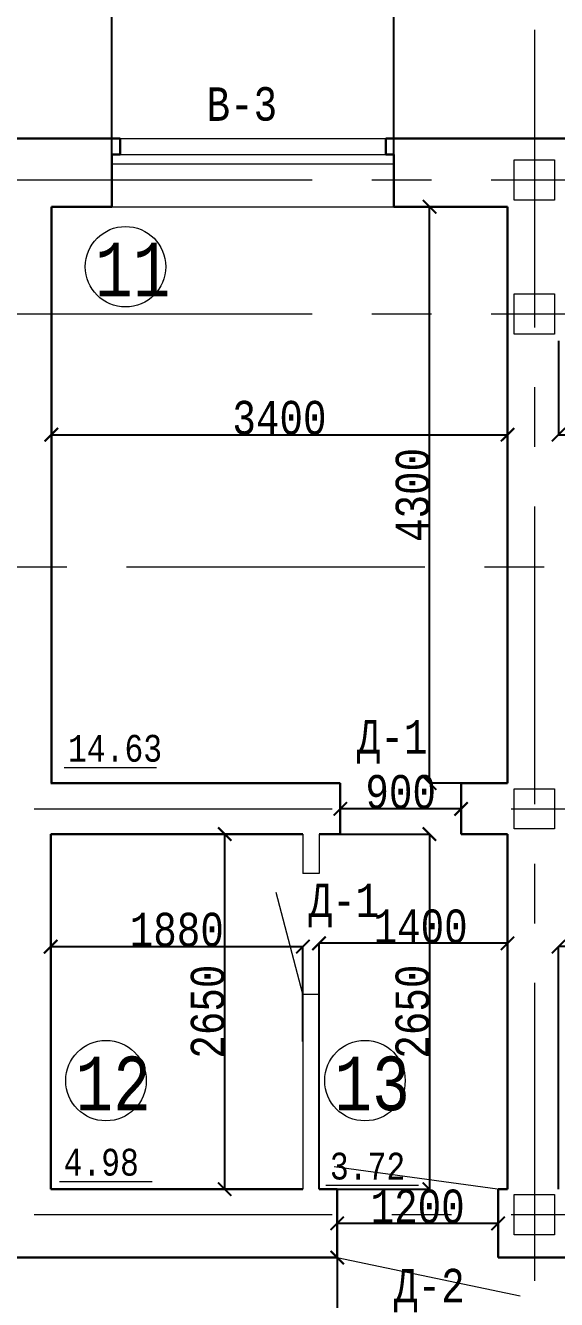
# Model space of a CAD drawing. Header units: millimetres. Extents: x -689206 to 4969298, y -1019800 to 703299.
# Drawn here: x 73330 to 77288, y -343106 to -333601 of the extents above; entities that cross this region are included whole.
import ezdxf

# ---------------------------------------------------------------- set-up
doc = ezdxf.new("R2010")
doc.units = ezdxf.units.MM
doc.linetypes.add('JIS_02_4.0', pattern=[5.5, 4, -1.5])
doc.linetypes.add('осеваяX2', pattern=[101.6, 63.5, -12.7, 12.7, -12.7])
for name, color, linetype, lineweight in [('несущие', 7, 'Continuous', 30), ('ПЕРЕГОРОДКИ', 252, 'Continuous', 9), ('РАЗМЕРЫ', 7, 'Continuous', 9), ('сваи', 7, 'JIS_02_4.0', 30), ('стены', 7, 'Continuous', 20)]:
    doc.layers.add(name, color=color, linetype=linetype, lineweight=lineweight)
doc.layers.add('четотам', color=7, linetype='Continuous')
doc.styles.add('Аннотативный', font='isocteur.ttf', dxfattribs={"width": 0.7, "height": 250})
doc.dimstyles.new('Аннотативный', dxfattribs={"dimscale": 0, "dimtxt": 250, "dimasz": 100, "dimexe": 1.25, "dimexo": 0.625, "dimtad": 1, "dimdec": 0, "dimtxsty": 'Аннотативный', "dimblk": 'ARCHTICK', "dimcen": 2.5, "dimadec": 0, "dimazin": 0, "dimtfac": 1, "dimtdec": 0, "dimtmove": 0, "dimatfit": 3, "dimfxl": 1, "dimarcsym": 0})

# ---------------------------------------------------------------- blocks, each defined once
blk = doc.blocks.new('_ArchTick')
at = {"color": 0, "linetype": 'ByBlock', "const_width": 0.15}
blk.add_lwpolyline([(-0.5, -0.5), (0.5, 0.5)], dxfattribs=at)
blk = doc.blocks.new('*D1679')
at = {"layer": 'Defpoints', "color": 0, "lineweight": 20, "transparency": 16777216}
for p in [(73522.8, -336654.1), (76922.8, -336654.1), (76922.8, -336654.1)]:
    blk.add_point(p, dxfattribs=at)
at = {"layer": 'стены', "color": 0, "lineweight": -2, "transparency": 16777216}
for p, q in [((73522.8, -336654.1), (76922.8, -336654.1)), ((73522.8, -336654.7), (73522.8, -336655.3)), ((76922.8, -336653.5), (76922.8, -336652.8))]:
    blk.add_line(p, q, dxfattribs=at)
at = {"layer": 'стены', "color": 0, "lineweight": -2, "transparency": 16777216, "xscale": 100, "yscale": 100, "zscale": 100, "rotation": 180}
blk.add_blockref('_ArchTick', (73522.8, -336654.1), dxfattribs=at)
at = {"layer": 'стены', "color": 0, "lineweight": -2, "transparency": 16777216, "xscale": 100, "yscale": 100, "zscale": 100}
blk.add_blockref('_ArchTick', (76922.8, -336654.1), dxfattribs=at)
at = {"layer": 'стены', "color": 0, "lineweight": 5, "transparency": 16777216, "insert": (75222.8, -336528.5), "char_height": 250, "attachment_point": 5, "style": 'Аннотативный'}
blk.add_mtext('3400', dxfattribs=at)
blk = doc.blocks.new('*D1680')
at = {"layer": 'Defpoints', "color": 0, "lineweight": 20, "transparency": 16777216}
for p in [(76341.9, -334953.3), (76922.8, -334953.3), (76922.8, -339253.3)]:
    blk.add_point(p, dxfattribs=at)
at = {"layer": 'стены', "color": 0, "lineweight": -2, "transparency": 16777216}
for p, q in [((76922.1, -334953.3), (76340.6, -334953.3)), ((76341.9, -339253.3), (76341.9, -334953.3)), ((76922.1, -339253.3), (76340.6, -339253.3))]:
    blk.add_line(p, q, dxfattribs=at)
at = {"layer": 'стены', "color": 0, "lineweight": -2, "transparency": 16777216, "xscale": 100, "yscale": 100, "zscale": 100}
for p, rotation in [((76341.9, -334953.3), 90), ((76341.9, -339253.3), 270)]:
    blk.add_blockref('_ArchTick', p, dxfattribs=dict(at, rotation=rotation))
at = {"layer": 'стены', "color": 0, "lineweight": 5, "transparency": 16777216, "insert": (76216.3, -337103.3), "char_height": 250, "attachment_point": 5, "rotation": 90, "style": 'Аннотативный'}
blk.add_mtext('4300', dxfattribs=at)
blk = doc.blocks.new('*D1681')
at = {"layer": 'Defpoints', "color": 0, "lineweight": 20, "transparency": 16777216}
for p in [(75397.8, -340473), (73517.8, -341181.8), (75397.8, -341181.8)]:
    blk.add_point(p, dxfattribs=at)
at = {"layer": 'стены', "color": 0, "lineweight": -2, "transparency": 16777216}
for p, q in [((73517.8, -341181.1), (73517.8, -340471.8)), ((73517.8, -340473), (75397.8, -340473)), ((75397.8, -341181.1), (75397.8, -340471.8))]:
    blk.add_line(p, q, dxfattribs=at)
at = {"layer": 'стены', "color": 0, "lineweight": -2, "transparency": 16777216, "xscale": 100, "yscale": 100, "zscale": 100, "rotation": 180}
blk.add_blockref('_ArchTick', (73517.8, -340473), dxfattribs=at)
at = {"layer": 'стены', "color": 0, "lineweight": -2, "transparency": 16777216, "xscale": 100, "yscale": 100, "zscale": 100}
blk.add_blockref('_ArchTick', (75397.8, -340473), dxfattribs=at)
at = {"layer": 'стены', "color": 0, "lineweight": 5, "transparency": 16777216, "insert": (74457.8, -340347.4), "char_height": 250, "attachment_point": 5, "style": 'Аннотативный'}
blk.add_mtext('1880', dxfattribs=at)
blk = doc.blocks.new('*D1714')
at = {"layer": 'Defpoints', "color": 0, "lineweight": 20, "transparency": 16777216}
for p in [(77302.8, -335953.3), (81582.8, -335953.3), (81582.8, -336654.1)]:
    blk.add_point(p, dxfattribs=at)
at = {"layer": 'РАЗМЕРЫ', "color": 0, "lineweight": -2, "transparency": 16777216}
for p, q in [((77302.8, -335954), (77302.8, -336655.3)), ((81582.8, -335954), (81582.8, -336655.3)), ((77302.8, -336654.1), (81582.8, -336654.1))]:
    blk.add_line(p, q, dxfattribs=at)
at = {"layer": 'РАЗМЕРЫ', "color": 0, "lineweight": -2, "transparency": 16777216, "xscale": 100, "yscale": 100, "zscale": 100, "rotation": 180}
blk.add_blockref('_ArchTick', (77302.8, -336654.1), dxfattribs=at)
at = {"layer": 'РАЗМЕРЫ', "color": 0, "lineweight": -2, "transparency": 16777216, "xscale": 100, "yscale": 100, "zscale": 100}
blk.add_blockref('_ArchTick', (81582.8, -336654.1), dxfattribs=at)
at = {"layer": 'РАЗМЕРЫ', "color": 0, "lineweight": 5, "transparency": 16777216, "insert": (79442.8, -336528.5), "char_height": 250, "attachment_point": 5, "style": 'Аннотативный'}
blk.add_mtext('4280', dxfattribs=at)
blk = doc.blocks.new('*D1746')
at = {"layer": 'Defpoints', "color": 0, "lineweight": 20, "transparency": 16777216}
for p in [(73517.8, -339633.3), (74814.8, -339633.3), (73517.8, -342282.8)]:
    blk.add_point(p, dxfattribs=at)
at = {"layer": 'ПЕРЕГОРОДКИ', "color": 0, "lineweight": -2, "transparency": 16777216}
for p, q in [((73518.4, -339633.3), (74816, -339633.3)), ((74814.8, -342282.8), (74814.8, -339633.3)), ((73518.4, -342282.8), (74816, -342282.8))]:
    blk.add_line(p, q, dxfattribs=at)
at = {"layer": 'ПЕРЕГОРОДКИ', "color": 0, "lineweight": -2, "transparency": 16777216, "xscale": 100, "yscale": 100, "zscale": 100}
for p, rotation in [((74814.8, -339633.3), 90), ((74814.8, -342282.8), 270)]:
    blk.add_blockref('_ArchTick', p, dxfattribs=dict(at, rotation=rotation))
at = {"layer": 'ПЕРЕГОРОДКИ', "color": 0, "lineweight": 5, "transparency": 16777216, "insert": (74689.1, -340958.1), "char_height": 250, "attachment_point": 5, "rotation": 90, "style": 'Аннотативный'}
blk.add_mtext('2650', dxfattribs=at)
blk = doc.blocks.new('*D1748')
at = {"layer": 'Defpoints', "color": 0, "lineweight": 20, "transparency": 16777216}
for p in [(75517.8, -339633.3), (75517.8, -342282.8), (76340.6, -342282.8)]:
    blk.add_point(p, dxfattribs=at)
at = {"layer": 'ПЕРЕГОРОДКИ', "color": 0, "lineweight": -2, "transparency": 16777216}
for p, q in [((75518.4, -339633.3), (76341.9, -339633.3)), ((76340.6, -339633.3), (76340.6, -342282.8)), ((75518.4, -342282.8), (76341.9, -342282.8))]:
    blk.add_line(p, q, dxfattribs=at)
at = {"layer": 'ПЕРЕГОРОДКИ', "color": 0, "lineweight": -2, "transparency": 16777216, "xscale": 100, "yscale": 100, "zscale": 100}
for p, rotation in [((76340.6, -339633.3), 90), ((76340.6, -342282.8), 270)]:
    blk.add_blockref('_ArchTick', p, dxfattribs=dict(at, rotation=rotation))
at = {"layer": 'ПЕРЕГОРОДКИ', "color": 0, "lineweight": 5, "transparency": 16777216, "insert": (76215, -340958.1), "char_height": 250, "attachment_point": 5, "rotation": 90, "style": 'Аннотативный'}
blk.add_mtext('2650', dxfattribs=at)
blk = doc.blocks.new('*D1749')
at = {"layer": 'Defpoints', "color": 0, "lineweight": 20, "transparency": 16777216}
for p in [(75517.8, -340448.5), (75517.8, -342282.8), (76922.8, -342282.8)]:
    blk.add_point(p, dxfattribs=at)
at = {"layer": 'ПЕРЕГОРОДКИ', "color": 0, "lineweight": -2, "transparency": 16777216}
for p, q in [((75517.8, -342282.2), (75517.8, -340447.3)), ((76922.8, -340448.5), (75517.8, -340448.5)), ((76922.8, -342282.2), (76922.8, -340447.3))]:
    blk.add_line(p, q, dxfattribs=at)
at = {"layer": 'ПЕРЕГОРОДКИ', "color": 0, "lineweight": -2, "transparency": 16777216, "xscale": 100, "yscale": 100, "zscale": 100, "rotation": 180}
blk.add_blockref('_ArchTick', (75517.8, -340448.5), dxfattribs=at)
at = {"layer": 'ПЕРЕГОРОДКИ', "color": 0, "lineweight": -2, "transparency": 16777216, "xscale": 100, "yscale": 100, "zscale": 100}
blk.add_blockref('_ArchTick', (76922.8, -340448.5), dxfattribs=at)
at = {"layer": 'ПЕРЕГОРОДКИ', "color": 0, "lineweight": 5, "transparency": 16777216, "insert": (76275, -340322.9), "char_height": 250, "attachment_point": 5, "style": 'Аннотативный'}
blk.add_mtext('1400', dxfattribs=at)
blk = doc.blocks.new('*D1751')
at = {"layer": 'Defpoints', "color": 0, "lineweight": 20, "transparency": 16777216}
for p in [(77302.8, -340473), (77302.8, -342282.8), (78702.8, -342282.8)]:
    blk.add_point(p, dxfattribs=at)
at = {"layer": 'ПЕРЕГОРОДКИ', "color": 0, "lineweight": -2, "transparency": 16777216}
for p, q in [((77302.8, -342282.2), (77302.8, -340471.8)), ((78702.8, -340473), (77302.8, -340473)), ((78702.8, -342282.2), (78702.8, -340471.8))]:
    blk.add_line(p, q, dxfattribs=at)
at = {"layer": 'ПЕРЕГОРОДКИ', "color": 0, "lineweight": -2, "transparency": 16777216, "xscale": 100, "yscale": 100, "zscale": 100, "rotation": 180}
blk.add_blockref('_ArchTick', (77302.8, -340473), dxfattribs=at)
at = {"layer": 'ПЕРЕГОРОДКИ', "color": 0, "lineweight": -2, "transparency": 16777216, "xscale": 100, "yscale": 100, "zscale": 100}
blk.add_blockref('_ArchTick', (78702.8, -340473), dxfattribs=at)
at = {"layer": 'ПЕРЕГОРОДКИ', "color": 0, "lineweight": 5, "transparency": 16777216, "insert": (78002.8, -340347.4), "char_height": 250, "attachment_point": 5, "style": 'Аннотативный'}
blk.add_mtext('1400', dxfattribs=at)
blk = doc.blocks.new('*D1804')
at = {"layer": 'Defpoints', "color": 0, "linetype": 'ByBlock', "lineweight": 30, "transparency": 16777216}
for p in [(75653, -342472.8), (75653, -342537.8), (76852.5, -342537.8)]:
    blk.add_point(p, dxfattribs=at)
at = {"layer": 'РАЗМЕРЫ', "color": 0, "linetype": 'ByBlock', "lineweight": -2, "transparency": 16777216}
for p, q in [((75653, -342473.4), (75653, -342539.1)), ((76852.5, -342537.8), (75653, -342537.8)), ((76852.5, -342537.2), (76852.5, -342536.6))]:
    blk.add_line(p, q, dxfattribs=at)
at = {"layer": 'РАЗМЕРЫ', "color": 0, "linetype": 'ByBlock', "lineweight": -2, "transparency": 16777216, "xscale": 100, "yscale": 100, "zscale": 100, "rotation": 180}
blk.add_blockref('_ArchTick', (75653, -342537.8), dxfattribs=at)
at = {"layer": 'РАЗМЕРЫ', "color": 0, "linetype": 'ByBlock', "lineweight": -2, "transparency": 16777216, "xscale": 100, "yscale": 100, "zscale": 100}
blk.add_blockref('_ArchTick', (76852.5, -342537.8), dxfattribs=at)
at = {"layer": 'РАЗМЕРЫ', "color": 0, "linetype": 'ByBlock', "lineweight": 5, "transparency": 16777216, "insert": (76252.8, -342412.2), "char_height": 250, "attachment_point": 5, "style": 'Аннотативный'}
blk.add_mtext('1200', dxfattribs=at)
blk = doc.blocks.new('*D1806')
at = {"layer": 'Defpoints', "color": 0, "linetype": 'ByBlock', "lineweight": 20, "transparency": 16777216}
for p in [(75676.4, -339445.4), (75676.4, -339445.4), (76576.4, -339445.4)]:
    blk.add_point(p, dxfattribs=at)
at = {"layer": 'РАЗМЕРЫ', "color": 0, "linetype": 'ByBlock', "lineweight": -2, "transparency": 16777216}
for p, q in [((75676.4, -339444.7), (75676.4, -339444.1)), ((76576.4, -339445.4), (75676.4, -339445.4)), ((76576.4, -339444.7), (76576.4, -339444.1))]:
    blk.add_line(p, q, dxfattribs=at)
at = {"layer": 'РАЗМЕРЫ', "color": 0, "linetype": 'ByBlock', "lineweight": -2, "transparency": 16777216, "xscale": 100, "yscale": 100, "zscale": 100, "rotation": 180}
blk.add_blockref('_ArchTick', (75676.4, -339445.4), dxfattribs=at)
at = {"layer": 'РАЗМЕРЫ', "color": 0, "linetype": 'ByBlock', "lineweight": -2, "transparency": 16777216, "xscale": 100, "yscale": 100, "zscale": 100}
blk.add_blockref('_ArchTick', (76576.4, -339445.4), dxfattribs=at)
at = {"layer": 'РАЗМЕРЫ', "color": 0, "linetype": 'ByBlock', "lineweight": 5, "transparency": 16777216, "insert": (76126.4, -339319.7), "char_height": 250, "attachment_point": 5, "style": 'Аннотативный'}
blk.add_mtext('900', dxfattribs=at)
blk = doc.blocks.new('*D1856')
at = {"layer": 'Defpoints', "color": 0, "linetype": 'ByBlock', "lineweight": 30, "transparency": 16777216}
for p in [(75653.8, -342792.8), (75653.8, -349971.8), (75653.8, -349971.8)]:
    blk.add_point(p, dxfattribs=at)
at = {"layer": 'РАЗМЕРЫ', "color": 0, "linetype": 'ByBlock', "lineweight": -2, "transparency": 16777216}
for p, q in [((75653.8, -342792.8), (75653.8, -349971.8)), ((75654.4, -342792.8), (75655, -342792.8)), ((75654.4, -349971.8), (75655, -349971.8))]:
    blk.add_line(p, q, dxfattribs=at)
at = {"layer": 'РАЗМЕРЫ', "color": 0, "linetype": 'ByBlock', "lineweight": -2, "transparency": 16777216, "xscale": 100, "yscale": 100, "zscale": 100}
for p, rotation in [((75653.8, -342792.8), 90), ((75653.8, -349971.8), 270)]:
    blk.add_blockref('_ArchTick', p, dxfattribs=dict(at, rotation=rotation))
at = {"layer": 'РАЗМЕРЫ', "color": 0, "linetype": 'ByBlock', "lineweight": 5, "transparency": 16777216, "insert": (75528.2, -346382.3), "char_height": 250, "attachment_point": 5, "rotation": 90, "style": 'Аннотативный'}
blk.add_mtext('7690', dxfattribs=at)
blk = doc.blocks.new('*D3581')
at = {"layer": 'Defpoints', "color": 0, "lineweight": 0, "ltscale": 35, "transparency": 16777216}
for p in [(76074.6, -332958.1), (73974.6, -334953.3), (76074.6, -334953.3)]:
    blk.add_point(p, dxfattribs=at)
at = {"layer": 'РАЗМЕРЫ', "color": 0, "lineweight": -2, "ltscale": 35, "transparency": 16777216}
for p, q in [((73974.6, -334952.7), (73974.6, -332956.9)), ((73974.6, -332958.1), (76074.6, -332958.1)), ((76074.6, -334952.7), (76074.6, -332956.9))]:
    blk.add_line(p, q, dxfattribs=at)
at = {"layer": 'РАЗМЕРЫ', "color": 0, "lineweight": -2, "ltscale": 35, "transparency": 16777216, "xscale": 100, "yscale": 100, "zscale": 100, "rotation": 180}
blk.add_blockref('_ArchTick', (73974.6, -332958.1), dxfattribs=at)
at = {"layer": 'РАЗМЕРЫ', "color": 0, "lineweight": -2, "ltscale": 35, "transparency": 16777216, "xscale": 100, "yscale": 100, "zscale": 100}
blk.add_blockref('_ArchTick', (76074.6, -332958.1), dxfattribs=at)
at = {"layer": 'РАЗМЕРЫ', "color": 0, "lineweight": 0, "ltscale": 35, "transparency": 16777216, "insert": (75024.6, -332832.5), "char_height": 250, "attachment_point": 5, "style": 'Аннотативный'}
blk.add_mtext('2100', dxfattribs=at)

msp = doc.modelspace()

# ---------------------------------------------------------------- linework, layer by layer
at = {"layer": 'несущие', "color": 0}
for p, q in [((73517.8, -341633.3), (73517.8, -342282.8)), ((76922.8, -341633.3), (76922.8, -342282.8)), ((73517.8, -342282.8), (75397.8, -342282.8)), ((75517.8, -342282.8), (75652.5, -342282.8)), ((75652.5, -342282.8), (75653.8, -342792.8)), ((76852.5, -342282.8), (76922.8, -342282.8)), ((76852.5, -342282.8), (76852.5, -342792.8)), ((71441.2, -342792.8), (75653.8, -342792.8)), ((76852.5, -342792.8), (77388.1, -342792.8))]:
    msp.add_line(p, q, dxfattribs=at)
at = {"layer": 'РАЗМЕРЫ', "linetype": 'осеваяX2', "lineweight": 5, "ltscale": 35}
for p, q in [((77122.8, -330076.4), (77122.8, -379917.7)), ((108310, -337643.3), (41240, -337643.3))]:
    msp.add_line(p, q, dxfattribs=at)
at = {"layer": 'РАЗМЕРЫ'}
for p, q in [((73617.5, -339136.2), (74306.8, -339136.2)), ((73584.8, -342224.3), (74274.1, -342224.3)), ((75569.6, -342253.3), (76258.9, -342253.3))]:
    msp.add_line(p, q, dxfattribs=at)
at = {"layer": 'РАЗМЕРЫ', "linetype": 'ByBlock', "lineweight": 20}
msp.add_line((76848, -342282.2), (75630.1, -342116.8), dxfattribs=at)
at = {"layer": 'сваи', "linetype": 'ByBlock', "lineweight": 9, "ltscale": 35}
msp.add_line((75653.8, -342792.8), (77015.9, -343078.6), dxfattribs=at)
at = {"layer": 'стены', "lineweight": 30}
for p, q in [((72499.2, -334443.3), (74034.6, -334443.3)), ((74034.6, -334563.3), (74034.6, -334443.3)), ((76014.6, -334443.3), (77432.8, -334443.3)), ((76014.6, -334563.3), (76014.6, -334443.3)), ((77072.8, -334443.3), (77432.8, -334443.3)), ((73974.6, -334563.3), (74034.6, -334563.3)), ((73974.6, -334563.3), (73974.6, -334953.3)), ((76074.6, -334563.3), (76014.6, -334563.3)), ((76074.6, -334563.3), (76074.6, -334953.3)), ((73522.8, -334953.3), (73974.6, -334953.3)), ((73522.8, -334953.3), (73522.8, -339253.3)), ((76074.6, -334953.3), (76922.8, -334953.3)), ((76922.8, -339253.3), (76922.8, -334953.3)), ((73517.8, -339253.3), (75676.4, -339253.3)), ((75676.4, -339253.3), (75676.4, -339633.3)), ((76576.4, -339253.3), (76922.8, -339253.3)), ((76576.4, -339633.3), (76576.4, -339253.3)), ((73517.8, -339633.3), (73517.8, -341633.3)), ((73517.8, -339633.3), (75397.8, -339633.3)), ((75517.8, -339633.3), (75676.4, -339633.3)), ((76576.4, -339633.3), (76922.8, -339633.3)), ((76922.8, -341633.3), (76922.8, -339633.3))]:
    msp.add_line(p, q, dxfattribs=at)
at = {"layer": 'стены', "lineweight": 13}
for p, q in [((74034.6, -334443.3), (76014.6, -334443.3)), ((74034.6, -334563.3), (76014.6, -334563.3)), ((73974.6, -334633.3), (76074.6, -334633.3)), ((73974.6, -334953.3), (76074.6, -334953.3)), ((75397.8, -339633.3), (75397.8, -339928.6)), ((75517.8, -339633.3), (75517.8, -339928.6)), ((75517.8, -339928.6), (75397.8, -339928.6)), ((75397.8, -340828.6), (75397.8, -342282.8)), ((75397.8, -340828.6), (75517.8, -340828.6))]:
    msp.add_line(p, q, dxfattribs=at)
at = {"layer": 'стены', "color": 152, "lineweight": 30, "true_color": 0x2776bb}
for p, q in [((73974.6, -334953.3), (73974.6, -334593.3)), ((76074.6, -334593.3), (76074.6, -334953.3))]:
    msp.add_line(p, q, dxfattribs=at)
at = {"layer": 'стены', "linetype": 'осеваяX2', "lineweight": 5, "ltscale": 35}
for p, q in [((41240, -334753.3), (108442.7, -334753.3)), ((41240, -335753.3), (108442.7, -335753.3)), ((41390, -339445.4), (108442.7, -339445.4)), ((41390, -342472.8), (108442.7, -342472.8))]:
    msp.add_line(p, q, dxfattribs=at)
at = {"layer": 'стены'}
for p, q in [((73517.8, -339633.3), (75397.8, -339633.3)), ((75517.8, -340828.6), (75517.8, -342282.8))]:
    msp.add_line(p, q, dxfattribs=at)
at = {"layer": 'стены', "lineweight": 9}
msp.add_line((75397.8, -340828.6), (75198.3, -340070.1), dxfattribs=at)
at = {"layer": 'стены', "lineweight": 20}
for points in [[(76972.8, -334603.3), (77272.8, -334603.3), (77272.8, -334903.3), (76972.8, -334903.3)], [(76972.8, -335603.3), (77272.8, -335603.3), (77272.8, -335903.3), (76972.8, -335903.3)], [(76972.8, -339295.4), (77272.8, -339295.4), (77272.8, -339595.4), (76972.8, -339595.4)], [(76972.8, -342322.8), (77272.8, -342322.8), (77272.8, -342622.8), (76972.8, -342622.8)]]:
    msp.add_lwpolyline(points, close=True, dxfattribs=at)
at = {"layer": 'четотам', "lineweight": 13}
for centre in [(74075.9, -335400.7), (73930, -341473), (75860, -341473)]:
    msp.add_circle(centre, 300, dxfattribs=at)

# ---------------------------------------------------------------- texts
at = {"layer": 'РАЗМЕРЫ', "lineweight": 20, "ltscale": 150, "insert": (74678.9, -334063), "char_height": 250, "width": 922.913, "attachment_point": 1, "rotation": 0.25592, "style": 'Аннотативный'}
msp.add_mtext('В-3', dxfattribs=at)
at = {"layer": 'РАЗМЕРЫ', "lineweight": 13, "ltscale": 150, "char_height": 401.1, "width": 1460, "attachment_point": 1, "style": 'Аннотативный'}
for s, insert in [('11', (73847.9, -335220.8)), ('12', (73702, -341293.1)), ('13', (75632, -341293.1))]:
    msp.add_mtext(s, dxfattribs=dict(at, insert=insert))
at = {"layer": 'РАЗМЕРЫ', "lineweight": 20, "ltscale": 150, "char_height": 250, "width": 922.913, "attachment_point": 1, "style": 'Аннотативный'}
for s, insert in [('Д-1', (75800, -338782.5)), ('Д-1', (75440, -340002.5)), ('Д-2', (76077.2, -342877))]:
    msp.add_mtext(s, dxfattribs=dict(at, insert=insert))
at = {"layer": 'РАЗМЕРЫ', "char_height": 200, "width": 656.117, "attachment_point": 1, "style": 'Аннотативный'}
for s, insert in [('14.63', (73646.8, -338893.4)), ('4.98', (73614.1, -341981.5)), ('3.72', (75598.9, -342010.5))]:
    msp.add_mtext(s, dxfattribs=dict(at, insert=insert))

# ---------------------------------------------------------------- dimensions: what is measured, and where the dimension line sits
at = {"layer": 'ПЕРЕГОРОДКИ', "color": 0, "lineweight": 5}
for p1, p2, distance, picture, middle in [((73517.8, -342282.8), (73517.8, -339633.3), -1297, '*D1746', (74689.1, -340958.1)), ((75517.8, -339633.3), (75517.8, -342282.8), 822.9, '*D1748', (76215, -340958.1))]:
    dim = msp.add_aligned_dim(p1=p1, p2=p2, distance=distance, text='2650', dimstyle='Аннотативный', dxfattribs=at)
    dim.commit()
    dim.dimension.update_dxf_attribs({"geometry": picture, "text_midpoint": middle})
dim = msp.add_linear_dim(base=(75517.8, -340448.5), p1=(76922.8, -342282.8), p2=(75517.8, -342282.8), angle=180, text='1400', dimstyle='Аннотативный', dxfattribs=at)
dim.commit()
dim.dimension.update_dxf_attribs({"geometry": '*D1749', "text_midpoint": (76275, -340448.5), "dimtype": 161})
dim = msp.add_linear_dim(base=(77302.8, -340473), p1=(78702.8, -342282.8), p2=(77302.8, -342282.8), angle=180, dimstyle='Аннотативный', dxfattribs=at)
dim.commit()
dim.dimension.update_dxf_attribs({"geometry": '*D1751', "text_midpoint": (78002.8, -340473), "dimtype": 161})
at = {"layer": 'РАЗМЕРЫ', "lineweight": 0, "ltscale": 35}
dim = msp.add_linear_dim(base=(76074.6, -332958.1), p1=(73974.6, -334953.3), p2=(76074.6, -334953.3), dimstyle='Аннотативный', dxfattribs=at)
dim.commit()
dim.dimension.update_dxf_attribs({"geometry": '*D3581', "text_midpoint": (75024.6, -332832.5)})
at = {"layer": 'РАЗМЕРЫ', "lineweight": 5}
dim = msp.add_linear_dim(base=(81582.8, -336654.1), p1=(77302.8, -335953.3), p2=(81582.8, -335953.3), dimstyle='Аннотативный', dxfattribs=at)
dim.commit()
dim.dimension.update_dxf_attribs({"geometry": '*D1714', "text_midpoint": (79442.8, -336528.5)})
at = {"layer": 'РАЗМЕРЫ', "color": 18, "linetype": 'ByBlock', "lineweight": 5, "true_color": 0x000000}
for base, p1, p2, picture, middle in [((75676.4, -339445.4), (76576.4, -339445.4), (75676.4, -339445.4), '*D1806', (76126.4, -339319.7)), ((75653.0079, -342537.8033), (76852.5422, -342537.8033), (75653.0079, -342472.8033), '*D1804', (76252.7751, -342412.1783))]:
    dim = msp.add_linear_dim(base=base, p1=p1, p2=p2, dimstyle='Аннотативный', dxfattribs=at)
    dim.commit()
    dim.dimension.update_dxf_attribs({"geometry": picture, "text_midpoint": middle})
at = {"layer": 'РАЗМЕРЫ', "linetype": 'ByBlock', "lineweight": 5}
dim = msp.add_linear_dim(base=(75653.8, -349971.8), p1=(75653.8, -342792.8), p2=(75653.8, -349971.8), angle=90, text='7690', dimstyle='Аннотативный', dxfattribs=at)
dim.commit()
dim.dimension.update_dxf_attribs({"geometry": '*D1856', "text_midpoint": (75528.2, -346382.3)})
at = {"layer": 'стены', "lineweight": 5}
for p1, p2, distance, picture, middle in [((76922.8, -339253.3), (76922.8, -334953.3), 580.9, '*D1680', (76216.3, -337103.3)), ((73522.8, -336654.1), (76922.8, -336654.1), 0, '*D1679', (75222.8, -336528.5))]:
    dim = msp.add_aligned_dim(p1=p1, p2=p2, distance=distance, dimstyle='Аннотативный', dxfattribs=at)
    dim.commit()
    dim.dimension.update_dxf_attribs({"geometry": picture, "text_midpoint": middle})
dim = msp.add_linear_dim(base=(75397.8, -340473), p1=(73517.8, -341181.8), p2=(75397.8, -341181.8), angle=360, dimstyle='Аннотативный', dxfattribs=at)
dim.commit()
dim.dimension.update_dxf_attribs({"geometry": '*D1681', "text_midpoint": (74457.8, -340473), "dimtype": 161})

doc.saveas('drawing.dxf')
